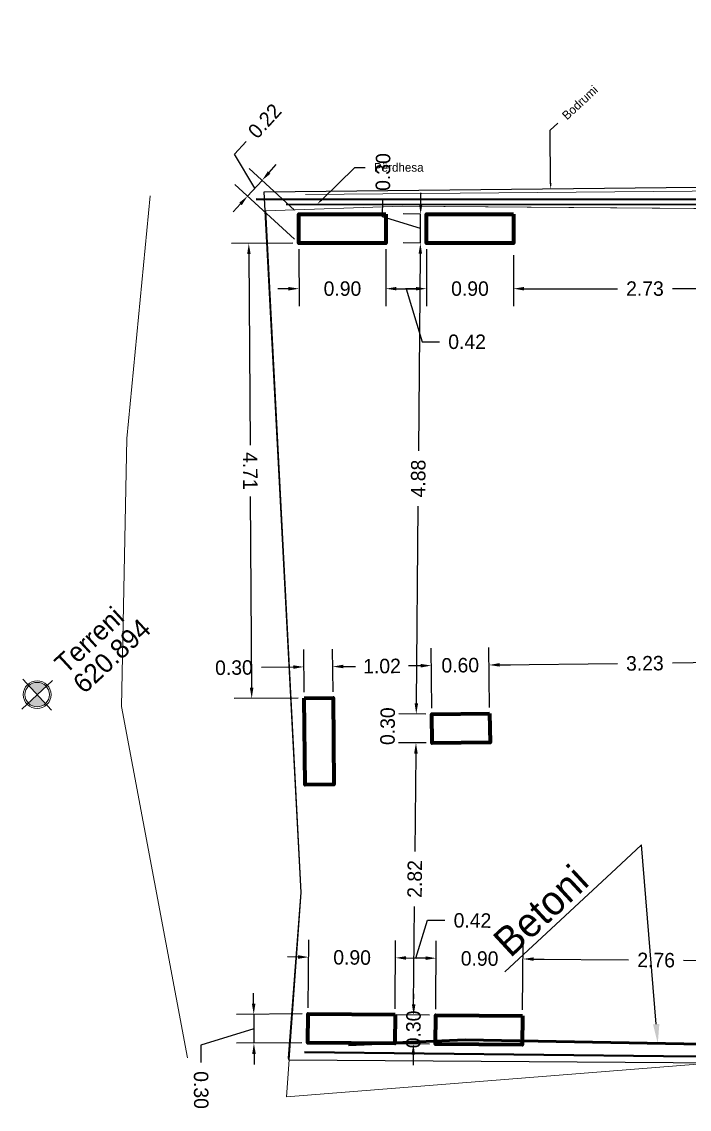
# Model space of a CAD drawing. Header units: metres. Extents: x 7512513 to 7512652, y 4692061 to 4692114.
# Drawn here: x 7512617.14 to 7512624.06, y 4692078.23 to 4692089.5 of the extents above; entities that cross this region are included whole.
import ezdxf
from ezdxf import colors
from ezdxf.entities.mleader import LeaderData, LeaderLine
from ezdxf.math import Vec2, Vec3

# ---------------------------------------------------------------- set-up
doc = ezdxf.new("R2010")
doc.units = ezdxf.units.M
for name, color, linetype, lineweight in [('0_Pen_No__20', 1, 'Continuous', 35), ('AA SHTYLLAT', 1, 'Continuous', 30), ('betoni', 8, 'Continuous', 0), ('bodrumi', 170, 'Continuous', 0), ('burimi mod', 5, 'Continuous', 0), ('germimi vija', 64, 'Continuous', 0), ('Nr Parceles Baze', 7, 'Continuous', 0), ('perdhesa', 1, 'Continuous', 0), ('stiropori', 6, 'Continuous', 0)]:
    doc.layers.add(name, color=color, linetype=linetype, lineweight=lineweight)
doc.styles.get("Standard").update_dxf_attribs({"font": 'GOTHIC.TTF'})
doc.dimstyles.get("Standard").update_dxf_attribs({"dimtxt": 0.15, "dimasz": 0.11, "dimexe": 0.18, "dimexo": 0.0625, "dimgap": 0.09, "dimtad": 0, "dimzin": 0, "dimdsep": 46, "dimtxsty": 'Standard', "dimcen": 0.09, "dimadec": 0, "dimazin": 0, "dimtfac": 1, "dimtofl": 0, "dimtmove": 0, "dimatfit": 3, "dimfxl": 1, "dimtolj": 1, "dimtzin": 0, "dimarcsym": 0})

# ---------------------------------------------------------------- blocks, each defined once
blk = doc.blocks.new('*D53')
at = {"color": 0, "lineweight": -2, "transparency": 16777216}
for p, q in [((7512620.01, 4692087.141), (7512620.011, 4692086.552)), ((7512620.91, 4692087.141), (7512620.911, 4692086.552)), ((7512619.901, 4692086.732), (7512619.791, 4692086.732)), ((7512621.021, 4692086.732), (7512621.131, 4692086.732))]:
    blk.add_line(p, q, dxfattribs=at)
at = {"color": 0, "transparency": 16777216}
for points in [[(7512619.901, 4692086.75), (7512619.901, 4692086.713), (7512620.011, 4692086.732)], [(7512621.021, 4692086.75), (7512621.021, 4692086.714), (7512620.911, 4692086.732)]]:
    blk.add_solid(points, dxfattribs=at)
at = {"layer": 'Defpoints', "color": 0, "transparency": 16777216}
for p in [(7512620.01, 4692087.203), (7512620.91, 4692087.203), (7512620.911, 4692086.732)]:
    blk.add_point(p, dxfattribs=at)
at = {"color": 0, "transparency": 16777216, "insert": (7512620.461, 4692086.732), "char_height": 0.15, "attachment_point": 5, "rotation": 0.0076}
blk.add_mtext('\\A1;0.90', dxfattribs=at)
blk = doc.blocks.new('*D54')
at = {"color": 0, "lineweight": -2, "transparency": 16777216}
for p, q in [((7512620.91, 4692087.141), (7512620.911, 4692086.552)), ((7512621.333, 4692087.141), (7512621.333, 4692086.552)), ((7512621.021, 4692086.732), (7512621.223, 4692086.732)), ((7512621.122, 4692086.732), (7512621.287, 4692086.181)), ((7512621.287, 4692086.181), (7512621.467, 4692086.181))]:
    blk.add_line(p, q, dxfattribs=at)
at = {"color": 0, "transparency": 16777216}
for points in [[(7512621.021, 4692086.75), (7512621.021, 4692086.714), (7512620.911, 4692086.732)], [(7512621.223, 4692086.75), (7512621.223, 4692086.714), (7512621.333, 4692086.732)]]:
    blk.add_solid(points, dxfattribs=at)
at = {"layer": 'Defpoints', "color": 0, "transparency": 16777216}
for p in [(7512620.91, 4692087.203), (7512621.333, 4692087.203, 632.863), (7512621.333, 4692086.732)]:
    blk.add_point(p, dxfattribs=at)
at = {"color": 0, "transparency": 16777216, "insert": (7512621.753, 4692086.181), "char_height": 0.15, "attachment_point": 5, "rotation": 0.0076}
blk.add_mtext('\\A1;0.42', dxfattribs=at)
blk = doc.blocks.new('*D55')
at = {"color": 0, "lineweight": -2, "transparency": 16777216}
for p, q in [((7512621.333, 4692087.141), (7512621.333, 4692086.552)), ((7512622.233, 4692087.079), (7512622.233, 4692086.552)), ((7512621.223, 4692086.732), (7512621.113, 4692086.732)), ((7512622.343, 4692086.732), (7512622.453, 4692086.732))]:
    blk.add_line(p, q, dxfattribs=at)
at = {"color": 0, "transparency": 16777216}
for points in [[(7512621.223, 4692086.75), (7512621.223, 4692086.714), (7512621.333, 4692086.732)], [(7512622.343, 4692086.75), (7512622.343, 4692086.714), (7512622.233, 4692086.732)]]:
    blk.add_solid(points, dxfattribs=at)
at = {"layer": 'Defpoints', "color": 0, "transparency": 16777216}
for p in [(7512621.333, 4692087.203, 632.863), (7512622.233, 4692087.141, 632.863), (7512622.233, 4692086.732)]:
    blk.add_point(p, dxfattribs=at)
at = {"color": 0, "transparency": 16777216, "insert": (7512621.783, 4692086.732), "char_height": 0.15, "attachment_point": 5, "rotation": 0.0076}
blk.add_mtext('\\A1;0.90', dxfattribs=at)
blk = doc.blocks.new('*D56')
at = {"color": 0, "lineweight": -2, "transparency": 16777216}
for p, q in [((7512624.961, 4692087.141), (7512624.961, 4692086.552)), ((7512622.233, 4692087.079), (7512622.233, 4692086.552)), ((7512622.343, 4692086.732), (7512623.312, 4692086.732)), ((7512624.851, 4692086.732), (7512623.882, 4692086.732))]:
    blk.add_line(p, q, dxfattribs=at)
at = {"color": 0, "transparency": 16777216}
for points in [[(7512622.343, 4692086.75), (7512622.343, 4692086.714), (7512622.233, 4692086.732)], [(7512624.851, 4692086.751), (7512624.851, 4692086.714), (7512624.961, 4692086.732)]]:
    blk.add_solid(points, dxfattribs=at)
at = {"layer": 'Defpoints', "color": 0, "transparency": 16777216}
for p in [(7512622.233, 4692087.141, 632.863), (7512624.961, 4692087.204, 632.863), (7512624.961, 4692086.732)]:
    blk.add_point(p, dxfattribs=at)
at = {"color": 0, "transparency": 16777216, "insert": (7512623.597, 4692086.732), "char_height": 0.15, "attachment_point": 5, "rotation": 0.0076}
blk.add_mtext('\\A1;2.73', dxfattribs=at)
blk = doc.blocks.new('*D60')
at = {"color": 0, "lineweight": -2, "transparency": 16777216}
for p, q in [((7512620.063, 4692082.553), (7512620.059, 4692082.993)), ((7512620.363, 4692082.556), (7512620.359, 4692082.996)), ((7512620.47, 4692082.817), (7512620.58, 4692082.818)), ((7512619.95, 4692082.812), (7512619.622, 4692082.808))]:
    blk.add_line(p, q, dxfattribs=at)
at = {"color": 0, "transparency": 16777216}
for points in [[(7512619.95, 4692082.83), (7512619.951, 4692082.793), (7512620.06, 4692082.813)], [(7512620.47, 4692082.836), (7512620.471, 4692082.799), (7512620.36, 4692082.816)]]:
    blk.add_solid(points, dxfattribs=at)
at = {"layer": 'Defpoints', "color": 0, "transparency": 16777216}
for p in [(7512620.36, 4692082.816), (7512620.064, 4692082.491), (7512620.364, 4692082.494)]:
    blk.add_point(p, dxfattribs=at)
at = {"color": 0, "transparency": 16777216, "insert": (7512619.336, 4692082.805), "char_height": 0.15, "attachment_point": 5, "rotation": 0.6029}
blk.add_mtext('\\A1;0.30', dxfattribs=at)
blk = doc.blocks.new('*D61')
at = {"color": 0, "lineweight": -2, "transparency": 16777216}
for p, q in [((7512620.363, 4692082.556), (7512620.359, 4692082.996)), ((7512621.387, 4692082.387), (7512621.38, 4692083.007)), ((7512620.47, 4692082.817), (7512620.597, 4692082.819)), ((7512621.272, 4692082.826), (7512621.145, 4692082.824))]:
    blk.add_line(p, q, dxfattribs=at)
at = {"color": 0, "transparency": 16777216}
for points in [[(7512620.47, 4692082.836), (7512620.471, 4692082.799), (7512620.36, 4692082.816)], [(7512621.272, 4692082.844), (7512621.272, 4692082.807), (7512621.382, 4692082.827)]]:
    blk.add_solid(points, dxfattribs=at)
at = {"layer": 'Defpoints', "color": 0, "transparency": 16777216}
for p in [(7512621.382, 4692082.827), (7512620.364, 4692082.494), (7512621.387, 4692082.324)]:
    blk.add_point(p, dxfattribs=at)
at = {"color": 0, "transparency": 16777216, "insert": (7512620.871, 4692082.821), "char_height": 0.15, "attachment_point": 5, "rotation": 0.6029}
blk.add_mtext('\\A1;1.02', dxfattribs=at)
blk = doc.blocks.new('*D62')
at = {"color": 0, "lineweight": -2, "transparency": 16777216}
for p, q in [((7512621.387, 4692082.387), (7512621.38, 4692083.007)), ((7512621.987, 4692082.393), (7512621.98, 4692083.013)), ((7512621.272, 4692082.826), (7512621.162, 4692082.824)), ((7512622.092, 4692082.834), (7512622.202, 4692082.835))]:
    blk.add_line(p, q, dxfattribs=at)
at = {"color": 0, "transparency": 16777216}
for points in [[(7512621.272, 4692082.844), (7512621.272, 4692082.807), (7512621.382, 4692082.827)], [(7512622.092, 4692082.853), (7512622.092, 4692082.816), (7512621.982, 4692082.833)]]:
    blk.add_solid(points, dxfattribs=at)
at = {"layer": 'Defpoints', "color": 0, "transparency": 16777216}
for p in [(7512621.982, 4692082.833), (7512621.387, 4692082.324), (7512621.987, 4692082.33)]:
    blk.add_point(p, dxfattribs=at)
at = {"color": 0, "transparency": 16777216, "insert": (7512621.682, 4692082.83), "char_height": 0.15, "attachment_point": 5, "rotation": 0.6029}
blk.add_mtext('\\A1;0.60', dxfattribs=at)
blk = doc.blocks.new('*D63')
at = {"color": 0, "lineweight": -2, "transparency": 16777216}
for p, q in [((7512625.214, 4692082.427), (7512625.208, 4692083.047)), ((7512621.987, 4692082.393), (7512621.98, 4692083.013)), ((7512622.092, 4692082.834), (7512623.311, 4692082.847)), ((7512625.1, 4692082.866), (7512623.881, 4692082.853))]:
    blk.add_line(p, q, dxfattribs=at)
at = {"color": 0, "transparency": 16777216}
for points in [[(7512622.092, 4692082.853), (7512622.092, 4692082.816), (7512621.982, 4692082.833)], [(7512625.099, 4692082.884), (7512625.1, 4692082.848), (7512625.209, 4692082.867)]]:
    blk.add_solid(points, dxfattribs=at)
at = {"layer": 'Defpoints', "color": 0, "transparency": 16777216}
for p in [(7512625.209, 4692082.867), (7512625.215, 4692082.364), (7512621.987, 4692082.33)]:
    blk.add_point(p, dxfattribs=at)
at = {"color": 0, "transparency": 16777216, "insert": (7512623.596, 4692082.85), "char_height": 0.15, "attachment_point": 5, "rotation": 0.6029}
blk.add_mtext('\\A1;3.23', dxfattribs=at)
blk = doc.blocks.new('*D67')
at = {"color": 0, "lineweight": -2, "transparency": 16777216}
for p, q in [((7512620.106, 4692079.28), (7512620.112, 4692079.986)), ((7512621.006, 4692079.272), (7512621.012, 4692079.979)), ((7512620.001, 4692079.807), (7512619.891, 4692079.808)), ((7512621.121, 4692079.798), (7512621.231, 4692079.797))]:
    blk.add_line(p, q, dxfattribs=at)
at = {"color": 0, "transparency": 16777216}
for points in [[(7512620.001, 4692079.826), (7512620.001, 4692079.789), (7512620.111, 4692079.806)], [(7512621.121, 4692079.816), (7512621.121, 4692079.779), (7512621.011, 4692079.799)]]:
    blk.add_solid(points, dxfattribs=at)
at = {"layer": 'Defpoints', "color": 0, "transparency": 16777216}
for p in [(7512621.011, 4692079.799), (7512620.106, 4692079.218, 630.603), (7512621.006, 4692079.21, 630.603)]:
    blk.add_point(p, dxfattribs=at)
at = {"color": 0, "transparency": 16777216, "insert": (7512620.561, 4692079.802), "char_height": 0.15, "attachment_point": 5, "rotation": 359.4964}
blk.add_mtext('\\A1;0.90', dxfattribs=at)
blk = doc.blocks.new('*D68')
at = {"color": 0, "lineweight": -2, "transparency": 16777216}
for p, q in [((7512621.222, 4692079.797), (7512621.343, 4692080.189)), ((7512621.343, 4692080.189), (7512621.523, 4692080.188)), ((7512621.006, 4692079.272), (7512621.012, 4692079.979)), ((7512621.428, 4692079.268), (7512621.434, 4692079.975)), ((7512621.121, 4692079.798), (7512621.323, 4692079.796))]:
    blk.add_line(p, q, dxfattribs=at)
at = {"color": 0, "transparency": 16777216}
for points in [[(7512621.121, 4692079.816), (7512621.121, 4692079.779), (7512621.011, 4692079.799)], [(7512621.323, 4692079.814), (7512621.323, 4692079.777), (7512621.433, 4692079.795)]]:
    blk.add_solid(points, dxfattribs=at)
at = {"layer": 'Defpoints', "color": 0, "transparency": 16777216}
for p in [(7512621.433, 4692079.795), (7512621.006, 4692079.21, 630.603), (7512621.428, 4692079.205, 630.603)]:
    blk.add_point(p, dxfattribs=at)
at = {"color": 0, "transparency": 16777216, "insert": (7512621.809, 4692080.185), "char_height": 0.15, "attachment_point": 5, "rotation": 359.4964}
blk.add_mtext('\\A1;0.42', dxfattribs=at)
blk = doc.blocks.new('*D69')
at = {"color": 0, "lineweight": -2, "transparency": 16777216}
for p, q in [((7512621.428, 4692079.268), (7512621.434, 4692079.975)), ((7512622.328, 4692079.26), (7512622.334, 4692079.967)), ((7512621.323, 4692079.796), (7512621.213, 4692079.797)), ((7512622.443, 4692079.786), (7512622.553, 4692079.785))]:
    blk.add_line(p, q, dxfattribs=at)
at = {"color": 0, "transparency": 16777216}
for points in [[(7512621.323, 4692079.814), (7512621.323, 4692079.777), (7512621.433, 4692079.795)], [(7512622.443, 4692079.804), (7512622.442, 4692079.768), (7512622.333, 4692079.787)]]:
    blk.add_solid(points, dxfattribs=at)
at = {"layer": 'Defpoints', "color": 0, "transparency": 16777216}
for p in [(7512622.333, 4692079.787), (7512621.428, 4692079.205, 630.603), (7512622.327, 4692079.197, 630.603)]:
    blk.add_point(p, dxfattribs=at)
at = {"color": 0, "transparency": 16777216, "insert": (7512621.883, 4692079.791), "char_height": 0.15, "attachment_point": 5, "rotation": 359.4964}
blk.add_mtext('\\A1;0.90', dxfattribs=at)
blk = doc.blocks.new('*D70')
at = {"color": 0, "lineweight": -2, "transparency": 16777216}
for p, q in [((7512622.328, 4692079.26), (7512622.334, 4692079.967)), ((7512625.088, 4692079.228), (7512625.094, 4692079.943)), ((7512622.443, 4692079.786), (7512623.428, 4692079.777)), ((7512624.982, 4692079.764), (7512623.997, 4692079.772))]:
    blk.add_line(p, q, dxfattribs=at)
at = {"color": 0, "transparency": 16777216}
for points in [[(7512622.443, 4692079.804), (7512622.442, 4692079.768), (7512622.333, 4692079.787)], [(7512624.983, 4692079.782), (7512624.982, 4692079.745), (7512625.092, 4692079.763)]]:
    blk.add_solid(points, dxfattribs=at)
at = {"layer": 'Defpoints', "color": 0, "transparency": 16777216}
for p in [(7512625.092, 4692079.763), (7512622.327, 4692079.197, 630.603), (7512625.087, 4692079.166, 630.603)]:
    blk.add_point(p, dxfattribs=at)
at = {"color": 0, "transparency": 16777216, "insert": (7512623.713, 4692079.775), "char_height": 0.15, "attachment_point": 5, "rotation": 359.4964}
blk.add_mtext('\\A1;2.76', dxfattribs=at)
blk = doc.blocks.new('*D86')
at = {"color": 0, "lineweight": -2, "transparency": 16777216}
for p, q in [((7512621.199, 4692079.317), (7512621.2, 4692079.427)), ((7512621.365, 4692079.206), (7512621.019, 4692079.209)), ((7512621.362, 4692078.906), (7512621.016, 4692078.909)), ((7512621.195, 4692078.797), (7512621.194, 4692078.687))]:
    blk.add_line(p, q, dxfattribs=at)
at = {"color": 0, "transparency": 16777216}
for points in [[(7512621.181, 4692079.317), (7512621.218, 4692079.317), (7512621.199, 4692079.207)], [(7512621.177, 4692078.797), (7512621.213, 4692078.797), (7512621.196, 4692078.907)]]:
    blk.add_solid(points, dxfattribs=at)
at = {"layer": 'Defpoints', "color": 0, "transparency": 16777216}
for p in [(7512621.199, 4692079.207), (7512621.428, 4692079.205, 630.603), (7512621.425, 4692078.905, 630.603)]:
    blk.add_point(p, dxfattribs=at)
at = {"color": 0, "transparency": 16777216, "insert": (7512621.197, 4692079.057), "char_height": 0.15, "attachment_point": 5, "rotation": 89.4964}
blk.add_mtext('\\A1;0.30', dxfattribs=at)
blk = doc.blocks.new('*D87')
at = {"color": 0, "lineweight": -2, "transparency": 16777216}
for p, q in [((7512621.328, 4692082.025), (7512621.043, 4692082.027)), ((7512621.222, 4692081.916), (7512621.213, 4692080.902)), ((7512621.199, 4692079.317), (7512621.208, 4692080.331)), ((7512621.365, 4692079.206), (7512621.019, 4692079.209))]:
    blk.add_line(p, q, dxfattribs=at)
at = {"color": 0, "transparency": 16777216}
for points in [[(7512621.204, 4692081.916), (7512621.241, 4692081.915), (7512621.223, 4692082.026)], [(7512621.181, 4692079.317), (7512621.218, 4692079.317), (7512621.199, 4692079.207)]]:
    blk.add_solid(points, dxfattribs=at)
at = {"layer": 'Defpoints', "color": 0, "transparency": 16777216}
for p in [(7512621.223, 4692082.026), (7512621.391, 4692082.024), (7512621.428, 4692079.205, 630.603)]:
    blk.add_point(p, dxfattribs=at)
at = {"color": 0, "transparency": 16777216, "insert": (7512621.211, 4692080.616), "char_height": 0.15, "attachment_point": 5, "rotation": 89.4964}
blk.add_mtext('\\A1;2.82', dxfattribs=at)
blk = doc.blocks.new('*D88')
at = {"color": 0, "lineweight": -2, "transparency": 16777216}
for p, q in [((7512621.227, 4692082.435), (7512621.228, 4692082.545)), ((7512621.325, 4692082.325), (7512621.046, 4692082.327)), ((7512621.328, 4692082.025), (7512621.043, 4692082.027)), ((7512621.222, 4692081.916), (7512621.221, 4692081.806))]:
    blk.add_line(p, q, dxfattribs=at)
at = {"color": 0, "transparency": 16777216}
for points in [[(7512621.209, 4692082.436), (7512621.245, 4692082.435), (7512621.226, 4692082.325)], [(7512621.204, 4692081.916), (7512621.241, 4692081.915), (7512621.223, 4692082.026)]]:
    blk.add_solid(points, dxfattribs=at)
at = {"layer": 'Defpoints', "color": 0, "transparency": 16777216}
for p in [(7512621.226, 4692082.325), (7512621.387, 4692082.324), (7512621.391, 4692082.024)]:
    blk.add_point(p, dxfattribs=at)
at = {"color": 0, "transparency": 16777216, "insert": (7512620.93, 4692082.199), "char_height": 0.15, "attachment_point": 5, "rotation": 89.4964}
blk.add_mtext('\\A1;0.30', dxfattribs=at)
blk = doc.blocks.new('*D89')
at = {"color": 0, "lineweight": -2, "transparency": 16777216}
for p, q in [((7512621.27, 4692087.204), (7512621.089, 4692087.206)), ((7512621.268, 4692087.094), (7512621.25, 4692085.051)), ((7512621.227, 4692082.435), (7512621.245, 4692084.478)), ((7512621.325, 4692082.325), (7512621.046, 4692082.327))]:
    blk.add_line(p, q, dxfattribs=at)
at = {"color": 0, "transparency": 16777216}
for points in [[(7512621.25, 4692087.094), (7512621.286, 4692087.094), (7512621.269, 4692087.204)], [(7512621.209, 4692082.436), (7512621.245, 4692082.435), (7512621.226, 4692082.325)]]:
    blk.add_solid(points, dxfattribs=at)
at = {"layer": 'Defpoints', "color": 0, "transparency": 16777216}
for p in [(7512621.269, 4692087.204), (7512621.333, 4692087.203, 632.863), (7512621.387, 4692082.324)]:
    blk.add_point(p, dxfattribs=at)
at = {"color": 0, "transparency": 16777216, "insert": (7512621.247, 4692084.765), "char_height": 0.15, "attachment_point": 5, "rotation": 89.4964}
blk.add_mtext('\\A1;4.88', dxfattribs=at)
blk = doc.blocks.new('*D90')
at = {"color": 0, "lineweight": -2, "transparency": 16777216}
for p, q in [((7512621.272, 4692087.614), (7512621.273, 4692087.724)), ((7512620.877, 4692087.476), (7512620.879, 4692087.656)), ((7512621.27, 4692087.354), (7512620.877, 4692087.476)), ((7512621.27, 4692087.504), (7512621.091, 4692087.506)), ((7512621.269, 4692087.204), (7512621.271, 4692087.504)), ((7512621.27, 4692087.204), (7512621.089, 4692087.206)), ((7512621.268, 4692087.094), (7512621.267, 4692086.984))]:
    blk.add_line(p, q, dxfattribs=at)
at = {"color": 0, "transparency": 16777216}
for points in [[(7512621.254, 4692087.614), (7512621.291, 4692087.614), (7512621.271, 4692087.504)], [(7512621.25, 4692087.094), (7512621.286, 4692087.094), (7512621.269, 4692087.204)]]:
    blk.add_solid(points, dxfattribs=at)
at = {"layer": 'Defpoints', "color": 0, "transparency": 16777216}
for p in [(7512621.271, 4692087.504), (7512621.333, 4692087.503, 632.863), (7512621.333, 4692087.203, 632.863)]:
    blk.add_point(p, dxfattribs=at)
at = {"color": 0, "transparency": 16777216, "insert": (7512620.882, 4692087.941), "char_height": 0.15, "attachment_point": 5, "rotation": 89.4964}
blk.add_mtext('\\A1;0.30', dxfattribs=at)
blk = doc.blocks.new('*D91')
at = {"color": 0, "lineweight": -2, "transparency": 16777216}
for p, q in [((7512619.948, 4692087.203), (7512619.31, 4692087.199)), ((7512619.491, 4692087.09), (7512619.504, 4692085.11)), ((7512619.52, 4692082.597), (7512619.507, 4692084.578)), ((7512620.001, 4692082.49), (7512619.34, 4692082.486))]:
    blk.add_line(p, q, dxfattribs=at)
at = {"color": 0, "transparency": 16777216}
for points in [[(7512619.509, 4692087.09), (7512619.473, 4692087.09), (7512619.49, 4692087.2)], [(7512619.538, 4692082.597), (7512619.501, 4692082.597), (7512619.52, 4692082.487)]]:
    blk.add_solid(points, dxfattribs=at)
at = {"layer": 'Defpoints', "color": 0, "transparency": 16777216}
for p in [(7512619.49, 4692087.2), (7512620.01, 4692087.203), (7512620.064, 4692082.491)]:
    blk.add_point(p, dxfattribs=at)
at = {"color": 0, "transparency": 16777216, "insert": (7512619.505, 4692084.844), "char_height": 0.15, "attachment_point": 5, "rotation": 270.3636}
blk.add_mtext('\\A1;4.71', dxfattribs=at)
blk = doc.blocks.new('*D92')
at = {"color": 0, "lineweight": -2, "transparency": 16777216}
for p, q in [((7512619.341, 4692088.125), (7512619.463, 4692088.258)), ((7512619.552, 4692087.773), (7512619.341, 4692088.125)), ((7512619.701, 4692087.935), (7512619.775, 4692088.017)), ((7512619.964, 4692087.545), (7512619.494, 4692087.976)), ((7512619.964, 4692087.245), (7512619.344, 4692087.812)), ((7512619.477, 4692087.691), (7512619.627, 4692087.854)), ((7512619.403, 4692087.61), (7512619.329, 4692087.529))]:
    blk.add_line(p, q, dxfattribs=at)
at = {"color": 0, "transparency": 16777216}
for points in [[(7512619.687, 4692087.948), (7512619.714, 4692087.923), (7512619.627, 4692087.854)], [(7512619.39, 4692087.622), (7512619.417, 4692087.597), (7512619.477, 4692087.691)]]:
    blk.add_solid(points, dxfattribs=at)
at = {"layer": 'Defpoints', "color": 0, "transparency": 16777216}
for p in [(7512619.627, 4692087.854), (7512620.01, 4692087.503), (7512620.01, 4692087.203)]:
    blk.add_point(p, dxfattribs=at)
at = {"color": 0, "transparency": 16777216, "insert": (7512619.655, 4692088.469), "char_height": 0.15, "attachment_point": 5, "rotation": 47.5581}
blk.add_mtext('\\A1;0.22', dxfattribs=at)
blk = doc.blocks.new('*D93')
at = {"color": 0, "lineweight": -2, "transparency": 16777216}
for p, q in [((7512619.54, 4692079.324), (7512619.54, 4692079.434)), ((7512620.043, 4692079.217), (7512619.361, 4692079.213)), ((7512619.541, 4692079.214), (7512619.543, 4692078.914)), ((7512619.542, 4692079.064), (7512618.992, 4692078.895)), ((7512618.992, 4692078.895), (7512618.993, 4692078.715)), ((7512620.041, 4692078.917), (7512619.363, 4692078.913)), ((7512619.544, 4692078.804), (7512619.544, 4692078.694))]:
    blk.add_line(p, q, dxfattribs=at)
at = {"color": 0, "transparency": 16777216}
for points in [[(7512619.559, 4692079.324), (7512619.522, 4692079.324), (7512619.541, 4692079.214)], [(7512619.562, 4692078.804), (7512619.525, 4692078.804), (7512619.543, 4692078.914)]]:
    blk.add_solid(points, dxfattribs=at)
at = {"layer": 'Defpoints', "color": 0, "transparency": 16777216}
for p in [(7512620.106, 4692079.218, 630.603), (7512619.543, 4692078.914), (7512620.103, 4692078.918, 630.603)]:
    blk.add_point(p, dxfattribs=at)
at = {"color": 0, "transparency": 16777216, "insert": (7512618.995, 4692078.429), "char_height": 0.15, "attachment_point": 5, "rotation": 270.3636}
blk.add_mtext('\\A1;0.30', dxfattribs=at)

msp = doc.modelspace()

# ---------------------------------------------------------------- hatches: boundary and pattern name
at = {"layer": 'Nr Parceles Baze'}
h = msp.add_hatch(color=256, dxfattribs=at)
h.dxf.hatch_style = 1
h.paths.add_polyline_path([(7512617.21, 4692082.619), (7512617.296, 4692082.526), (7512617.389, 4692082.612, 0.414214)])
h.paths.add_polyline_path([(7512617.296, 4692082.526), (7512617.203, 4692082.439, 0.414214), (7512617.382, 4692082.432)])

# ---------------------------------------------------------------- linework, layer by layer
at = {"color": 5, "flags": 128}
msp.add_lwpolyline([(7512619.902, 4692078.758), (7512620.033, 4692080.476), (7512619.648, 4692087.736), (7512630.23, 4692087.848), (7512630.86, 4692078.663), (7512619.91, 4692078.739)], close=True, dxfattribs=at)
at = {"layer": '0_Pen_No__20', "lineweight": 5, "flags": 128}
msp.add_lwpolyline([(7512619.666, 4692087.538), (7512621.079, 4692087.586), (7512631.77, 4692087.503), (7512631.936, 4692080.869), (7512631.978, 4692078.837), (7512626.013, 4692078.846), (7512619.881, 4692078.359), (7512620.033, 4692080.476)], close=True, dxfattribs=at)
at = {"layer": 'AA SHTYLLAT', "lineweight": 100}
for points in [[(7512620.91, 4692087.503), (7512620.91, 4692087.203), (7512620.01, 4692087.203), (7512620.01, 4692087.503)], [(7512620.064, 4692082.491), (7512620.364, 4692082.494), (7512620.373, 4692081.594), (7512620.073, 4692081.591)], [(7512621.987, 4692082.33), (7512621.991, 4692082.03), (7512621.391, 4692082.024), (7512621.387, 4692082.324)]]:
    msp.add_lwpolyline(points, close=True, dxfattribs=at)
for points, elevation in [([(7512622.233, 4692087.504), (7512622.233, 4692087.204), (7512621.333, 4692087.203), (7512621.333, 4692087.503)], 632.863), ([(7512621.006, 4692079.21), (7512621.003, 4692078.91), (7512620.103, 4692078.918), (7512620.106, 4692079.218)], 630.603), ([(7512622.327, 4692079.197), (7512622.325, 4692078.897), (7512621.425, 4692078.905), (7512621.428, 4692079.205)], 630.603)]:
    msp.add_lwpolyline(points, close=True, dxfattribs=dict(at, elevation=elevation))
at = {"layer": 'betoni', "lineweight": 40, "elevation": 621.407, "flags": 128}
msp.add_lwpolyline([(7512619.567, 4692087.658), (7512630.302, 4692087.653)], dxfattribs=at)
at = {"layer": 'betoni', "lineweight": 50, "elevation": 621.094, "flags": 128}
msp.add_lwpolyline([(7512626.637, 4692078.856), (7512625.321, 4692078.882), (7512621.733, 4692078.95), (7512620.525, 4692078.897)], dxfattribs=at)
at = {"layer": 'burimi mod', "color": 5, "flags": 128}
msp.add_lwpolyline([(7512621.079, 4692087.586), (7512632.745, 4692087.495), (7512632.613, 4692089.498)], dxfattribs=at)
at = {"layer": 'germimi vija', "elevation": -1.962, "flags": 128}
msp.add_lwpolyline([(7512618.856, 4692078.761), (7512618.17, 4692082.402), (7512618.227, 4692085.179), (7512618.469, 4692087.694)], dxfattribs=at)
at = {"layer": 'Nr Parceles Baze', "flags": 128}
for points in [[(7512617.456, 4692082.674), (7512617.136, 4692082.377)], [(7512617.444, 4692082.365), (7512617.148, 4692082.686)]]:
    msp.add_lwpolyline(points, dxfattribs=at)
at = {"layer": 'Nr Parceles Baze'}
for radius in [0.144, 0.127]:
    msp.add_circle((7512617.296, 4692082.526), radius, dxfattribs=at)
at = {"layer": 'perdhesa', "elevation": 624.09, "flags": 128}
msp.add_lwpolyline([(7512620.078, 4692087.709), (7512631.698, 4692087.809)], dxfattribs=at)
at = {"layer": 'stiropori', "lineweight": 30, "elevation": 632.863, "flags": 128}
msp.add_lwpolyline([(7512632.464, 4692087.605), (7512619.876, 4692087.603)], dxfattribs=at)
at = {"layer": 'stiropori', "lineweight": 40, "elevation": 630.603, "flags": 128}
msp.add_lwpolyline([(7512629.669, 4692078.711), (7512627.877, 4692078.737), (7512623.79, 4692078.779), (7512620.066, 4692078.82)], dxfattribs=at)

# ---------------------------------------------------------------- texts
at = {"layer": 'Nr Parceles Baze'}
for s, p in [('Terreni', (7512617.593, 4692082.731)), ('620.894', (7512617.783, 4692082.526))]:
    msp.add_text(s, height=0.2, rotation=42.8055, dxfattribs=at).set_placement(p)

# ---------------------------------------------------------------- dimensions: what is measured, and where the dimension line sits
for base, p1, p2, angle, picture, middle in [((7512619.627, 4692087.854), (7512620.01, 4692087.203), (7512620.01, 4692087.503), 227.5581, '*D92', (7512619.523, 4692088.325)), ((7512621.271, 4692087.504), (7512621.333, 4692087.203, 632.863), (7512621.333, 4692087.503, 632.863), 269.4964, '*D90', (7512620.88, 4692087.746)), ((7512619.49, 4692087.2), (7512620.064, 4692082.491), (7512620.01, 4692087.203), 270.3636, '*D91', (7512619.505, 4692084.844)), ((7512621.333, 4692086.732), (7512620.91, 4692087.203), (7512621.333, 4692087.203, 632.863), 180.0076, '*D54', (7512621.557, 4692086.181)), ((7512621.269, 4692087.204), (7512621.387, 4692082.324), (7512621.333, 4692087.203, 632.863), 269.4964, '*D89', (7512621.247, 4692084.765)), ((7512622.233, 4692086.732), (7512621.333, 4692087.203, 632.863), (7512622.233, 4692087.141, 632.863), 180.0076, '*D55', (7512621.783, 4692086.732)), ((7512624.961, 4692086.732), (7512622.233, 4692087.141, 632.863), (7512624.961, 4692087.204, 632.863), 180.0076, '*D56', (7512623.597, 4692086.732)), ((7512625.209, 4692082.867), (7512621.987, 4692082.33), (7512625.215, 4692082.364), 180.6029, '*D63', (7512623.596, 4692082.85)), ((7512621.382, 4692082.827), (7512620.364, 4692082.494), (7512621.387, 4692082.324), 180.6029, '*D61', (7512620.871, 4692082.821)), ((7512621.982, 4692082.833), (7512621.387, 4692082.324), (7512621.987, 4692082.33), 180.6029, '*D62', (7512621.682, 4692082.83)), ((7512621.223, 4692082.026), (7512621.428, 4692079.205, 630.603), (7512621.391, 4692082.024), 269.4964, '*D87', (7512621.211, 4692080.616)), ((7512621.433, 4692079.795), (7512621.006, 4692079.21, 630.603), (7512621.428, 4692079.205, 630.603), 179.4964, '*D68', (7512621.613, 4692080.187)), ((7512622.333, 4692079.787), (7512621.428, 4692079.205, 630.603), (7512622.327, 4692079.197, 630.603), 179.4964, '*D69', (7512621.883, 4692079.791)), ((7512625.092, 4692079.763), (7512622.327, 4692079.197, 630.603), (7512625.087, 4692079.166, 630.603), 179.4964, '*D70', (7512623.713, 4692079.775)), ((7512619.543, 4692078.914), (7512620.106, 4692079.218, 630.603), (7512620.103, 4692078.918, 630.603), 270.3636, '*D93', (7512618.994, 4692078.625))]:
    dim = msp.add_linear_dim(base=base, p1=p1, p2=p2, angle=angle, dimstyle='Standard', override={"dimtmove": 1})
    dim.commit()
    dim.dimension.update_dxf_attribs({"geometry": picture, "text_midpoint": middle})
for p1, p2, distance, picture, middle in [((7512620.01, 4692087.203), (7512620.91, 4692087.203), -0.472, '*D53', (7512620.461, 4692086.732)), ((7512620.106, 4692079.218, 630.603), (7512621.006, 4692079.21, 630.603), 0.589, '*D67', (7512620.561, 4692079.802))]:
    dim = msp.add_aligned_dim(p1=p1, p2=p2, distance=distance, dimstyle='Standard')
    dim.commit()
    dim.dimension.update_dxf_attribs({"geometry": picture, "text_midpoint": middle})
for base, p1, p2, angle, picture, middle in [((7512620.36, 4692082.816), (7512620.064, 4692082.491), (7512620.364, 4692082.494), 0.6029, '*D60', (7512619.336, 4692082.805)), ((7512621.199, 4692079.207), (7512621.425, 4692078.905, 630.603), (7512621.428, 4692079.205, 630.603), 89.4964, '*D86', (7512621.197, 4692079.057))]:
    dim = msp.add_linear_dim(base=base, p1=p1, p2=p2, angle=angle, dimstyle='Standard')
    dim.commit()
    dim.dimension.update_dxf_attribs({"geometry": picture, "text_midpoint": middle, "dimtype": 161})
dim = msp.add_linear_dim(base=(7512621.226, 4692082.325), p1=(7512621.391, 4692082.024), p2=(7512621.387, 4692082.324), angle=269.4964, dimstyle='Standard', override={"dimtmove": 1})
dim.commit()
dim.dimension.update_dxf_attribs({"geometry": '*D88', "text_midpoint": (7512620.93, 4692082.199), "dimtype": 160})

# ---------------------------------------------------------------- leaders
at = {"layer": 'betoni'}
ml = msp.add_multileader_mtext('Standard', dxfattribs=at)
ml.set_content('Betoni', color=256)
ml.set_leader_properties()
ml.build(insert=Vec2(0, 0))
ml.multileader.update_dxf_attribs({"text_right_attachment_type": 6, "dogleg_length": 0.36, "arrow_head_size": 0.2})
ctx = ml.context
ctx.base_point, ctx.char_height, ctx.arrow_head_size, ctx.landing_gap_size, ctx.plane_origin, ctx.plane_x_axis, ctx.plane_y_axis = Vec3(7512621.829, 4692079.646, 621.094), 0.3, 0.2, 0.3, Vec3(7512623.73, 4692078.912, 621.094), Vec3(0.733665, 0.679512), Vec3(-0.679512, 0.733665)
ctx.right_attachment, ctx.text_align_type = 6, 2
notes = []
notes.append((ctx, [(1, (1, 1, 0), (7512623.561, 4692080.968, 621.094), (-0.733665, -0.679512), 0.36, [(0, [(7512623.73, 4692078.912, 621.094)], 0, [])])]))
ctx.mtext.insert, ctx.mtext.text_direction, ctx.mtext.rotation, ctx.mtext.alignment, ctx.mtext.flow_direction = Vec3(7512622.832, 4692080.784, 621.094), Vec3(0.733665, 0.679512), 0.747097, 3, 5
at = {"layer": 'bodrumi'}
ml = msp.add_multileader_mtext('Standard', dxfattribs=at)
ml.set_content('Bodrumi', color=256)
ml.set_leader_properties()
ml.build(insert=Vec2(0, 0))
ml.multileader.update_dxf_attribs({"text_right_attachment_type": 6, "dogleg_length": 0.36, "arrow_head_size": 0.06})
ctx = ml.context
ctx.base_point, ctx.char_height, ctx.arrow_head_size, ctx.landing_gap_size, ctx.plane_origin, ctx.plane_x_axis, ctx.plane_y_axis = Vec3(7512622.693, 4692088.446, 620.409), 0.09, 0.06, 0.09, Vec3(7512622.62, 4692087.765, 620.409), Vec3(0.733665, 0.679512), Vec3(-0.679512, 0.733665)
ctx.right_attachment = 6
notes.append((ctx, [(0, (1, 1, 0), (7512622.614, 4692088.373, 620.409), (0.733665, 0.679512), 0.108, [(0, [(7512622.62, 4692087.765, 620.409)], 0, [])])]))
ctx.mtext.insert, ctx.mtext.text_direction, ctx.mtext.rotation, ctx.mtext.flow_direction = Vec3(7512622.728, 4692088.541, 620.409), Vec3(0.733665, 0.679512), 0.747097, 5
at = {"layer": 'perdhesa'}
ml = msp.add_multileader_mtext('Standard', dxfattribs=at)
ml.set_content('Përdhesa', color=256)
ml.set_leader_properties()
ml.build(insert=Vec2(0, 0))
ml.multileader.update_dxf_attribs({"text_right_attachment_type": 6, "dogleg_length": 0.36, "arrow_head_size": 0.06})
ctx = ml.context
ctx.base_point, ctx.char_height, ctx.arrow_head_size, ctx.landing_gap_size, ctx.plane_origin = Vec3(7512620.697, 4692087.988, 624.09), 0.09, 0.06, 0.09, Vec3(7512620.2, 4692087.609, 624.09)
ctx.right_attachment = 6
notes.append((ctx, [(0, (1, 1, 0), (7512620.589, 4692087.988, 624.09), (1, 0), 0.108, [(0, [(7512620.2, 4692087.609, 624.09)], 0, [])])]))
ctx.mtext.insert, ctx.mtext.flow_direction = Vec3(7512620.787, 4692088.034, 624.09), 5
for ctx, leaders in notes:
    for number, flags, end, landing, length, lines in leaders:
        leader = LeaderData()
        leader.index, (leader.has_last_leader_line, leader.has_dogleg_vector, leader.attachment_direction) = number, flags
        leader.last_leader_point, leader.dogleg_vector, leader.dogleg_length = Vec3(end), Vec3(landing), length
        for number, points, colour, breaks in lines:
            line = LeaderLine()
            line.index, line.vertices, line.color, line.breaks = number, Vec3.list(points), colors.encode_raw_color(colour), breaks
            leader.lines.append(line)
        ctx.leaders.append(leader)

doc.saveas('drawing.dxf')
